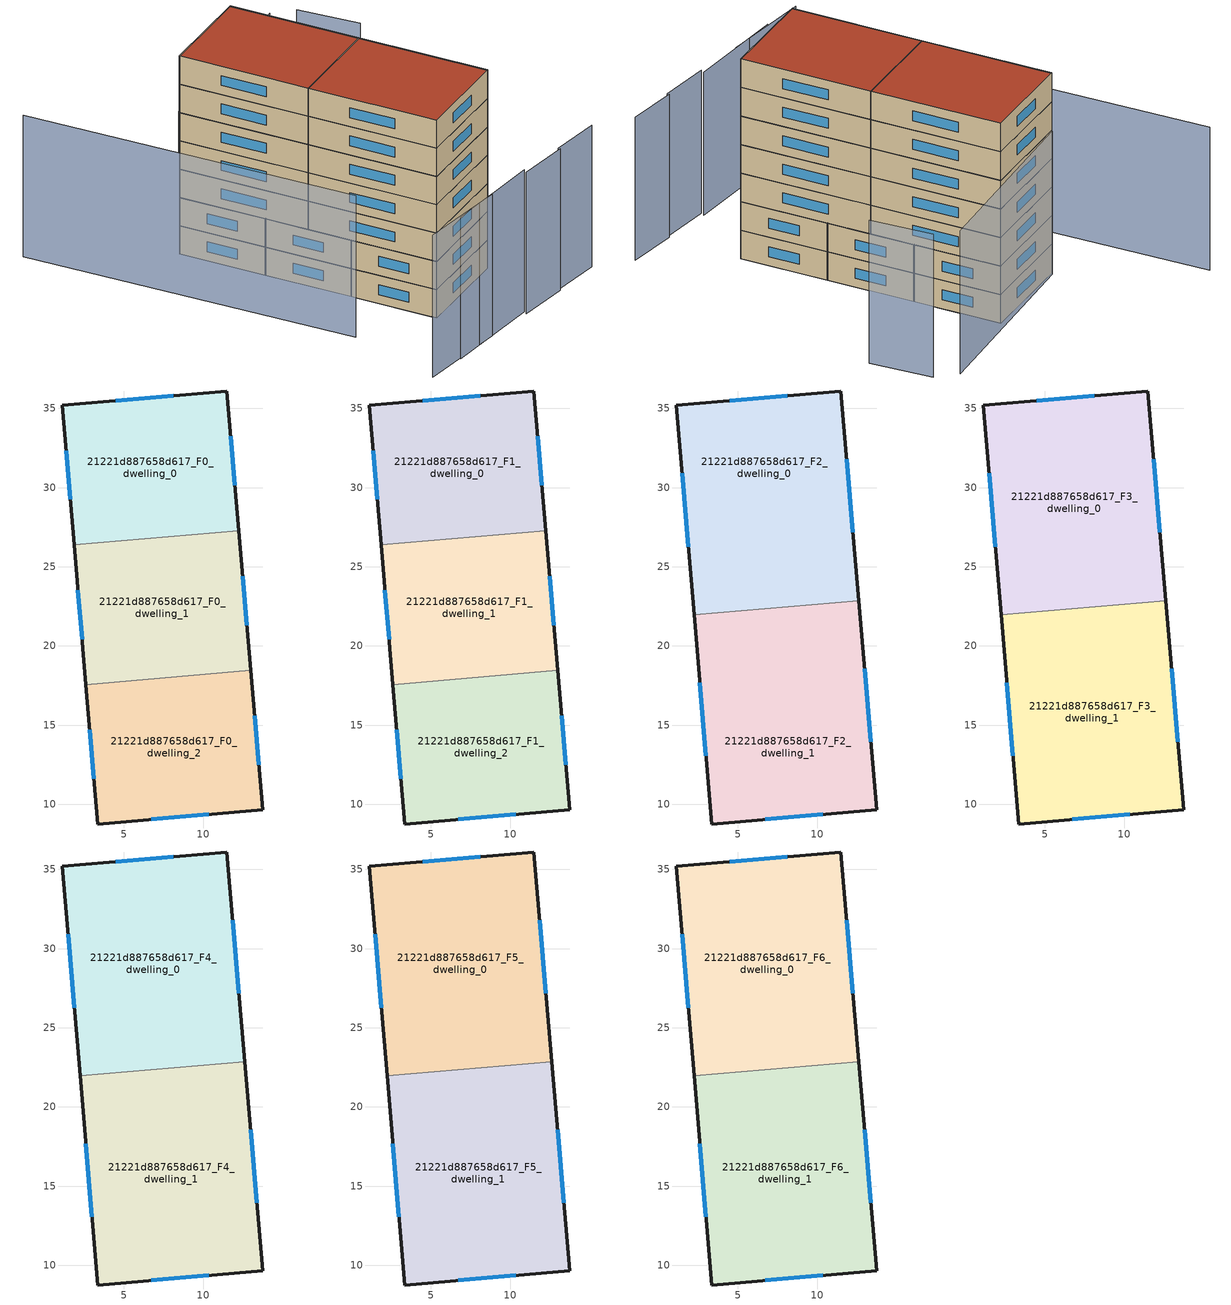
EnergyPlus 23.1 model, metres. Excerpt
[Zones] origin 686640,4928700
21221d887658d617_F0_dwelling_0
 floor ground (EU_floor_Construction): 12.25,27.27 11.49,36.09 1.12,35.2 1.87,26.38 z0
 wall outside (EU_wall_Construction): 1.87,26.38 1.12,35.2 11.49,36.09 12.25,27.27 z0:3
 wall to 21221d887658d617_F0_dwelling_1 (EU_wall_Construction): 12.25,27.27 1.87,26.38 z0:3
 window (EU_Window_Construction): 4.49,35.49 8.12,35.8 / 11.74,33.22 12,30.14 / 1.62,29.25 1.36,32.33 z0.98:2.02
21221d887658d617_F0_dwelling_1
 floor ground (EU_floor_Construction): 13.01,18.46 12.25,27.27 1.87,26.38 2.61,17.56 z0
 wall outside (EU_wall_Construction): 12.25,27.27 13.01,18.46 / 2.61,17.56 1.87,26.38 z0:3
 wall to 21221d887658d617_F0_dwelling_2 (EU_wall_Construction): 13.01,18.46 2.61,17.56 z0:3
 window (EU_Window_Construction): 12.5,24.4 12.76,21.32 / 2.37,20.43 2.11,23.51 z0.98:2.02
21221d887658d617_F0_dwelling_2
 floor ground (EU_floor_Construction): 13.76,9.65 13.01,18.46 2.61,17.56 3.35,8.76 z0
 wall outside (EU_wall_Construction): 13.01,18.46 13.76,9.65 3.35,8.76 2.61,17.56 z0:3
 window (EU_Window_Construction): 13.25,15.59 13.52,12.52 / 10.38,9.36 6.74,9.05 / 3.11,11.63 2.85,14.7 z0.98:2.02
21221d887658d617_F1_dwelling_0
 floor to 21221d887658d617_F0_dwelling_0 (EU_floor_Construction): 12.25,27.27 11.49,36.09 1.12,35.2 1.87,26.38 z3
 wall outside (EU_wall_Construction): 1.87,26.38 1.12,35.2 11.49,36.09 12.25,27.27 z3:6
 wall to 21221d887658d617_F1_dwelling_1 (EU_wall_Construction): 12.25,27.27 1.87,26.38 z3:6
 window (EU_Window_Construction): 4.49,35.49 8.12,35.8 / 11.74,33.22 12,30.14 / 1.62,29.25 1.36,32.33 z3.98:5.02
21221d887658d617_F1_dwelling_1
 floor to 21221d887658d617_F0_dwelling_1 (EU_floor_Construction): 13.01,18.46 12.25,27.27 1.87,26.38 2.61,17.56 z3
 wall outside (EU_wall_Construction): 12.25,27.27 13.01,18.46 / 2.61,17.56 1.87,26.38 z3:6
 wall to 21221d887658d617_F1_dwelling_2 (EU_wall_Construction): 13.01,18.46 2.61,17.56 z3:6
 window (EU_Window_Construction): 12.5,24.4 12.76,21.32 / 2.37,20.43 2.11,23.51 z3.98:5.02
21221d887658d617_F1_dwelling_2
 floor to 21221d887658d617_F0_dwelling_2 (EU_floor_Construction): 13.76,9.65 13.01,18.46 2.61,17.56 3.35,8.76 z3
 wall outside (EU_wall_Construction): 13.01,18.46 13.76,9.65 3.35,8.76 2.61,17.56 z3:6
 window (EU_Window_Construction): 13.25,15.59 13.52,12.52 / 10.38,9.36 6.74,9.05 / 3.11,11.63 2.85,14.7 z3.98:5.02
21221d887658d617_F2_dwelling_0
 floor to 21221d887658d617_F1_dwelling_0 (EU_floor_Construction): 12.25,27.27 11.49,36.09 1.12,35.2 1.87,26.38 z6
 floor to 21221d887658d617_F1_dwelling_1 (EU_floor_Construction): 12.63,22.86 12.25,27.27 1.87,26.38 2.24,21.97 z6
 wall outside (EU_wall_Construction): 2.24,21.97 1.12,35.2 11.49,36.09 12.63,22.86 z6:9
 wall to 21221d887658d617_F2_dwelling_1 (EU_wall_Construction): 12.63,22.86 2.24,21.97 z6:9
 window (EU_Window_Construction): 4.49,35.49 8.12,35.8 / 11.86,31.79 12.26,27.16 / 1.88,26.27 1.48,30.9 z6.98:8.02
21221d887658d617_F2_dwelling_1
 floor to 21221d887658d617_F1_dwelling_1 (EU_floor_Construction): 13.01,18.46 12.63,22.86 2.24,21.97 2.61,17.56 z6
 floor to 21221d887658d617_F1_dwelling_2 (EU_floor_Construction): 13.76,9.65 13.01,18.46 2.61,17.56 3.35,8.76 z6
 wall outside (EU_wall_Construction): 12.63,22.86 13.76,9.65 3.35,8.76 2.24,21.97 z6:9
 window (EU_Window_Construction): 13,18.57 13.39,13.95 / 10.38,9.36 6.74,9.05 / 2.99,13.06 2.6,17.67 z6.98:8.02
21221d887658d617_F3_dwelling_0
 floor to 21221d887658d617_F2_dwelling_0 (EU_floor_Construction): 12.63,22.86 11.49,36.09 1.12,35.2 2.24,21.97 z9
 wall outside (EU_wall_Construction): 2.24,21.97 1.12,35.2 11.49,36.09 12.63,22.86 z9:12
 wall to 21221d887658d617_F3_dwelling_1 (EU_wall_Construction): 12.63,22.86 2.24,21.97 z9:12
 window (EU_Window_Construction): 4.49,35.49 8.12,35.8 / 11.86,31.79 12.26,27.16 / 1.88,26.27 1.48,30.9 z9.98:11.02
21221d887658d617_F3_dwelling_1
 floor to 21221d887658d617_F2_dwelling_1 (EU_floor_Construction): 13.76,9.65 12.63,22.86 2.24,21.97 3.35,8.76 z9
 wall outside (EU_wall_Construction): 12.63,22.86 13.76,9.65 3.35,8.76 2.24,21.97 z9:12
 window (EU_Window_Construction): 13,18.57 13.39,13.95 / 10.38,9.36 6.74,9.05 / 2.99,13.06 2.6,17.67 z9.98:11.02
21221d887658d617_F4_dwelling_0
 floor to 21221d887658d617_F3_dwelling_0 (EU_floor_Construction): 12.63,22.86 11.49,36.09 1.12,35.2 2.24,21.97 z12
 wall outside (EU_wall_Construction): 2.24,21.97 1.12,35.2 11.49,36.09 12.63,22.86 z12:15
 wall to 21221d887658d617_F4_dwelling_1 (EU_wall_Construction): 12.63,22.86 2.24,21.97 z12:15
 window (EU_Window_Construction): 4.49,35.49 8.12,35.8 / 11.86,31.79 12.26,27.16 / 1.88,26.27 1.48,30.9 z12.98:14.02
21221d887658d617_F4_dwelling_1
 floor to 21221d887658d617_F3_dwelling_1 (EU_floor_Construction): 13.76,9.65 12.63,22.86 2.24,21.97 3.35,8.76 z12
 wall outside (EU_wall_Construction): 12.63,22.86 13.76,9.65 3.35,8.76 2.24,21.97 z12:15
 window (EU_Window_Construction): 13,18.57 13.39,13.95 / 10.38,9.36 6.74,9.05 / 2.99,13.06 2.6,17.67 z12.98:14.02
21221d887658d617_F5_dwelling_0
 floor to 21221d887658d617_F4_dwelling_0 (EU_floor_Construction): 12.63,22.86 11.49,36.09 1.12,35.2 2.24,21.97 z15
 wall outside (EU_wall_Construction): 2.24,21.97 1.12,35.2 11.49,36.09 12.63,22.86 z15:18
 wall to 21221d887658d617_F5_dwelling_1 (EU_wall_Construction): 12.63,22.86 2.24,21.97 z15:18
 window (EU_Window_Construction): 4.49,35.49 8.12,35.8 / 11.86,31.79 12.26,27.16 / 1.88,26.27 1.48,30.9 z15.98:17.02
21221d887658d617_F5_dwelling_1
 floor to 21221d887658d617_F4_dwelling_1 (EU_floor_Construction): 13.76,9.65 12.63,22.86 2.24,21.97 3.35,8.76 z15
 wall outside (EU_wall_Construction): 12.63,22.86 13.76,9.65 3.35,8.76 2.24,21.97 z15:18
 window (EU_Window_Construction): 13,18.57 13.39,13.95 / 10.38,9.36 6.74,9.05 / 2.99,13.06 2.6,17.67 z15.98:17.02
21221d887658d617_F6_dwelling_0
 floor to 21221d887658d617_F5_dwelling_0 (EU_floor_Construction): 12.63,22.86 11.49,36.09 1.12,35.2 2.24,21.97 z18
 wall outside (EU_wall_Construction): 2.24,21.97 1.12,35.2 11.49,36.09 12.63,22.86 z18:21
 wall to 21221d887658d617_F6_dwelling_1 (EU_wall_Construction): 12.63,22.86 2.24,21.97 z18:21
 window (EU_Window_Construction): 4.49,35.49 8.12,35.8 / 11.86,31.79 12.26,27.16 / 1.88,26.27 1.48,30.9 z18.98:20.02
 roof outside (EU_roof_Construction): 11.49,36.09 12.63,22.86 2.24,21.97 1.12,35.2 z21
21221d887658d617_F6_dwelling_1
 floor to 21221d887658d617_F5_dwelling_1 (EU_floor_Construction): 13.76,9.65 12.63,22.86 2.24,21.97 3.35,8.76 z18
 wall outside (EU_wall_Construction): 12.63,22.86 13.76,9.65 3.35,8.76 2.24,21.97 z18:21
 window (EU_Window_Construction): 13,18.57 13.39,13.95 / 10.38,9.36 6.74,9.05 / 2.99,13.06 2.6,17.67 z18.98:20.02
 roof outside (EU_roof_Construction): 12.63,22.86 13.76,9.65 3.35,8.76 2.24,21.97 z21
shading: 13.76,2.01 19.01,1.6 / 8.41,2.17 13.74,1.79 / -1.92,2.95 8.63,2.56 / -6.16,3.33 3.28,2.69 / -6.85,47.19 -3.58,13.26 / 21.29,37.79 1.3,35.36 / 24.02,29.73 23.12,36 z0:15
[Building]
EU S2 Campaign: North Axis=0; Terrain=City; Solar Distribution=FullExterior
[Site:Location]
Bologna: Latitude=44.5; Longitude=11.25; Time Zone=1; Elevation=37
[SizingPeriod:WeatherFileDays]
AnnualSizingPeriod: Begin Month=1; Begin Day of Month=1; End Month=12; End Day of Month=31; Day of Week for Start Day=Monday; Use Weather File Daylight Saving Period=No; Use Weather File Rain and Snow Indicators=No
[MATERIAL]
EU_InternalMass_Material: Roughness=MediumRough; Thickness=0.1; Conductivity=1; Density=1800; Specific Heat=900; Thermal Absorptance=0.9; Solar Absorptance=0.7; Visible Absorptance=0.7
[MATERIAL:NOMASS] Roughness=MediumRough; Thermal Absorptance=0.9; Solar Absorptance=0.7; Visible Absorptance=0.7
Name | Thermal Resistance
EU_wall_NoMass | 0.905828
EU_roof_NoMass | 0.37593
EU_floor_NoMass | 0.67114
[WINDOWMATERIAL:SIMPLEGLAZINGSYSTEM]
EU_Window_SimpleGlazing: UFactor=4.52486; Solar Heat Gain Coefficient=0.85; Visible Transmittance=0.85
[CONSTRUCTION]
EU_wall_Construction: EU_wall_NoMass
EU_roof_Construction: EU_roof_NoMass
EU_floor_Construction: EU_floor_NoMass
EU_InternalMass_Construction: EU_InternalMass_Material
EU_Window_Construction: EU_Window_SimpleGlazing
[ZONE] Type=1; Multiplier=1; Ceiling Height=autocalculate; Floor Area=autocalculate; Part of Total Floor Area=Yes
Name | Volume
21221d887658d617_F0_dwelling_0; 21221d887658d617_F1_dwelling_0; 21221d887658d617_F0_dwelling_2; 21221d887658d617_F1_dwelling_2 | 276.707
21221d887658d617_F2_dwelling_0; 21221d887658d617_F3_dwelling_0; 21221d887658d617_F4_dwelling_0; 21221d887658d617_F5_dwelling_0; 21221d887658d617_F6_dwelling_0 | 415.069
21221d887658d617_F0_dwelling_1; 21221d887658d617_F1_dwelling_1 | 276.697
21221d887658d617_F2_dwelling_1; 21221d887658d617_F3_dwelling_1; 21221d887658d617_F4_dwelling_1; 21221d887658d617_F5_dwelling_1; 21221d887658d617_F6_dwelling_1 | 415.055
[INTERNALMASS] Construction=EU_InternalMass_Construction
Name | Zone or ZoneList | Surface Area
21221d887658d617_F0_dwelling_0_EU_InternalMass | 21221d887658d617_F0_dwelling_0 | 92.2357
21221d887658d617_F0_dwelling_1_EU_InternalMass | 21221d887658d617_F0_dwelling_1 | 92.2321
21221d887658d617_F0_dwelling_2_EU_InternalMass | 21221d887658d617_F0_dwelling_2 | 92.2353
21221d887658d617_F1_dwelling_0_EU_InternalMass | 21221d887658d617_F1_dwelling_0 | 92.2357
21221d887658d617_F1_dwelling_1_EU_InternalMass | 21221d887658d617_F1_dwelling_1 | 92.2321
21221d887658d617_F1_dwelling_2_EU_InternalMass | 21221d887658d617_F1_dwelling_2 | 92.2353
21221d887658d617_F2_dwelling_0_EU_InternalMass | 21221d887658d617_F2_dwelling_0 | 138.356
21221d887658d617_F2_dwelling_1_EU_InternalMass | 21221d887658d617_F2_dwelling_1 | 138.352
21221d887658d617_F3_dwelling_0_EU_InternalMass | 21221d887658d617_F3_dwelling_0 | 138.356
21221d887658d617_F3_dwelling_1_EU_InternalMass | 21221d887658d617_F3_dwelling_1 | 138.352
21221d887658d617_F4_dwelling_0_EU_InternalMass | 21221d887658d617_F4_dwelling_0 | 138.356
21221d887658d617_F4_dwelling_1_EU_InternalMass | 21221d887658d617_F4_dwelling_1 | 138.352
21221d887658d617_F5_dwelling_0_EU_InternalMass | 21221d887658d617_F5_dwelling_0 | 138.356
21221d887658d617_F5_dwelling_1_EU_InternalMass | 21221d887658d617_F5_dwelling_1 | 138.352
21221d887658d617_F6_dwelling_0_EU_InternalMass | 21221d887658d617_F6_dwelling_0 | 138.356
21221d887658d617_F6_dwelling_1_EU_InternalMass | 21221d887658d617_F6_dwelling_1 | 138.352
[OTHEREQUIPMENT] Fuel Type=Electricity; Design Level Calculation Method=Watts/Area; Power per Zone Floor Area=1; Fraction Latent=0; Fraction Radiant=0; Fraction Lost=0; Carbon Dioxide Generation Rate=0; EndUse Subcategory=EU_Step8_InternalGains
Name | Zone or ZoneList or Space or SpaceList | Schedule
EU_Step8_InternalGain_21221d887658d617_F0_dwelling_0_f000 | 21221d887658d617_F0_dwelling_0 | EU_Step8_GainSchedule_21221d887658d617_F0_dwelling_0_f000
EU_Step8_InternalGain_21221d887658d617_F0_dwelling_1_f000 | 21221d887658d617_F0_dwelling_1 | EU_Step8_GainSchedule_21221d887658d617_F0_dwelling_1_f000
EU_Step8_InternalGain_21221d887658d617_F0_dwelling_2_f000 | 21221d887658d617_F0_dwelling_2 | EU_Step8_GainSchedule_21221d887658d617_F0_dwelling_2_f000
EU_Step8_InternalGain_21221d887658d617_F1_dwelling_0_f000 | 21221d887658d617_F1_dwelling_0 | EU_Step8_GainSchedule_21221d887658d617_F1_dwelling_0_f000
EU_Step8_InternalGain_21221d887658d617_F1_dwelling_1_f000 | 21221d887658d617_F1_dwelling_1 | EU_Step8_GainSchedule_21221d887658d617_F1_dwelling_1_f000
EU_Step8_InternalGain_21221d887658d617_F1_dwelling_2_f000 | 21221d887658d617_F1_dwelling_2 | EU_Step8_GainSchedule_21221d887658d617_F1_dwelling_2_f000
EU_Step8_InternalGain_21221d887658d617_F2_dwelling_0_f000 | 21221d887658d617_F2_dwelling_0 | EU_Step8_GainSchedule_21221d887658d617_F2_dwelling_0_f000
EU_Step8_InternalGain_21221d887658d617_F2_dwelling_1_f000 | 21221d887658d617_F2_dwelling_1 | EU_Step8_GainSchedule_21221d887658d617_F2_dwelling_1_f000
EU_Step8_InternalGain_21221d887658d617_F3_dwelling_0_f000 | 21221d887658d617_F3_dwelling_0 | EU_Step8_GainSchedule_21221d887658d617_F3_dwelling_0_f000
EU_Step8_InternalGain_21221d887658d617_F3_dwelling_1_f000 | 21221d887658d617_F3_dwelling_1 | EU_Step8_GainSchedule_21221d887658d617_F3_dwelling_1_f000
EU_Step8_InternalGain_21221d887658d617_F4_dwelling_0_f000 | 21221d887658d617_F4_dwelling_0 | EU_Step8_GainSchedule_21221d887658d617_F4_dwelling_0_f000
EU_Step8_InternalGain_21221d887658d617_F4_dwelling_1_f000 | 21221d887658d617_F4_dwelling_1 | EU_Step8_GainSchedule_21221d887658d617_F4_dwelling_1_f000
EU_Step8_InternalGain_21221d887658d617_F5_dwelling_0_f000 | 21221d887658d617_F5_dwelling_0 | EU_Step8_GainSchedule_21221d887658d617_F5_dwelling_0_f000
EU_Step8_InternalGain_21221d887658d617_F5_dwelling_1_f000 | 21221d887658d617_F5_dwelling_1 | EU_Step8_GainSchedule_21221d887658d617_F5_dwelling_1_f000
EU_Step8_InternalGain_21221d887658d617_F6_dwelling_0_f000 | 21221d887658d617_F6_dwelling_0 | EU_Step8_GainSchedule_21221d887658d617_F6_dwelling_0_f000
EU_Step8_InternalGain_21221d887658d617_F6_dwelling_1_f000 | 21221d887658d617_F6_dwelling_1 | EU_Step8_GainSchedule_21221d887658d617_F6_dwelling_1_f000
[ZONEVENTILATION:DESIGNFLOWRATE] Schedule=EU_AlwaysOn; Design Flow Rate Calculation Method=AirChanges/Hour; Air Changes per Hour=0.73129; Ventilation Type=Natural; Fan Pressure Rise=0; Fan Total Efficiency=1; Constant Term Coefficient=1; Temperature Term Coefficient=0; Velocity Term Coefficient=0; Velocity Squared Term Coefficient=0; Minimum Indoor Temperature=-100; Maximum Indoor Temperature=100; Delta Temperature=-100; Minimum Outdoor Temperature=-100; Maximum Outdoor Temperature=100; Maximum Wind Speed=40
Name | Zone or ZoneList or Space or SpaceList
EU_ConstantAir_21221d887658d617_F0_dwelling_0 | 21221d887658d617_F0_dwelling_0
EU_ConstantAir_21221d887658d617_F0_dwelling_1 | 21221d887658d617_F0_dwelling_1
EU_ConstantAir_21221d887658d617_F0_dwelling_2 | 21221d887658d617_F0_dwelling_2
EU_ConstantAir_21221d887658d617_F1_dwelling_0 | 21221d887658d617_F1_dwelling_0
EU_ConstantAir_21221d887658d617_F1_dwelling_1 | 21221d887658d617_F1_dwelling_1
EU_ConstantAir_21221d887658d617_F1_dwelling_2 | 21221d887658d617_F1_dwelling_2
EU_ConstantAir_21221d887658d617_F2_dwelling_0 | 21221d887658d617_F2_dwelling_0
EU_ConstantAir_21221d887658d617_F2_dwelling_1 | 21221d887658d617_F2_dwelling_1
EU_ConstantAir_21221d887658d617_F3_dwelling_0 | 21221d887658d617_F3_dwelling_0
EU_ConstantAir_21221d887658d617_F3_dwelling_1 | 21221d887658d617_F3_dwelling_1
EU_ConstantAir_21221d887658d617_F4_dwelling_0 | 21221d887658d617_F4_dwelling_0
EU_ConstantAir_21221d887658d617_F4_dwelling_1 | 21221d887658d617_F4_dwelling_1
EU_ConstantAir_21221d887658d617_F5_dwelling_0 | 21221d887658d617_F5_dwelling_0
EU_ConstantAir_21221d887658d617_F5_dwelling_1 | 21221d887658d617_F5_dwelling_1
EU_ConstantAir_21221d887658d617_F6_dwelling_0 | 21221d887658d617_F6_dwelling_0
EU_ConstantAir_21221d887658d617_F6_dwelling_1 | 21221d887658d617_F6_dwelling_1
[HVACTEMPLATE:THERMOSTAT] Constant Heating Setpoint=20; Constant Cooling Setpoint=50
EU_HeatOnly_21221d887658d617_F0_dwelling_0; EU_HeatOnly_21221d887658d617_F0_dwelling_1; EU_HeatOnly_21221d887658d617_F0_dwelling_2; EU_HeatOnly_21221d887658d617_F1_dwelling_0; EU_HeatOnly_21221d887658d617_F1_dwelling_1; EU_HeatOnly_21221d887658d617_F1_dwelling_2; EU_HeatOnly_21221d887658d617_F2_dwelling_0; EU_HeatOnly_21221d887658d617_F2_dwelling_1; EU_HeatOnly_21221d887658d617_F3_dwelling_0; EU_HeatOnly_21221d887658d617_F3_dwelling_1; EU_HeatOnly_21221d887658d617_F4_dwelling_0; EU_HeatOnly_21221d887658d617_F4_dwelling_1; EU_HeatOnly_21221d887658d617_F5_dwelling_0; EU_HeatOnly_21221d887658d617_F5_dwelling_1; EU_HeatOnly_21221d887658d617_F6_dwelling_0; EU_HeatOnly_21221d887658d617_F6_dwelling_1
[HVACTEMPLATE:ZONE:IDEALLOADSAIRSYSTEM] System Availability Schedule=EU_AlwaysOn; Maximum Heating Supply Air Temperature=50; Minimum Cooling Supply Air Temperature=13; Maximum Heating Supply Air Humidity Ratio=0.0156; Minimum Cooling Supply Air Humidity Ratio=0.0077; Heating Limit=NoLimit; Cooling Limit=NoLimit; Heating Availability Schedule=EU_AlwaysOn; Cooling Availability Schedule=EU_CoolingOff; Dehumidification Control Type=ConstantSensibleHeatRatio; Cooling Sensible Heat Ratio=0.7; Dehumidification Setpoint=60; Humidification Control Type=None; Humidification Setpoint=30; Outdoor Air Method=None; Outdoor Air Flow Rate per Person=0.00944; Outdoor Air Flow Rate per Zone Floor Area=0; Outdoor Air Flow Rate per Zone=0; Demand Controlled Ventilation Type=None; Outdoor Air Economizer Type=NoEconomizer; Heat Recovery Type=None; Sensible Heat Recovery Effectiveness=0.7; Latent Heat Recovery Effectiveness=0.65
Name | Template Thermostat
21221d887658d617_F0_dwelling_0 | EU_HeatOnly_21221d887658d617_F0_dwelling_0
21221d887658d617_F0_dwelling_1 | EU_HeatOnly_21221d887658d617_F0_dwelling_1
21221d887658d617_F0_dwelling_2 | EU_HeatOnly_21221d887658d617_F0_dwelling_2
21221d887658d617_F1_dwelling_0 | EU_HeatOnly_21221d887658d617_F1_dwelling_0
21221d887658d617_F1_dwelling_1 | EU_HeatOnly_21221d887658d617_F1_dwelling_1
21221d887658d617_F1_dwelling_2 | EU_HeatOnly_21221d887658d617_F1_dwelling_2
21221d887658d617_F2_dwelling_0 | EU_HeatOnly_21221d887658d617_F2_dwelling_0
21221d887658d617_F2_dwelling_1 | EU_HeatOnly_21221d887658d617_F2_dwelling_1
21221d887658d617_F3_dwelling_0 | EU_HeatOnly_21221d887658d617_F3_dwelling_0
21221d887658d617_F3_dwelling_1 | EU_HeatOnly_21221d887658d617_F3_dwelling_1
21221d887658d617_F4_dwelling_0 | EU_HeatOnly_21221d887658d617_F4_dwelling_0
21221d887658d617_F4_dwelling_1 | EU_HeatOnly_21221d887658d617_F4_dwelling_1
21221d887658d617_F5_dwelling_0 | EU_HeatOnly_21221d887658d617_F5_dwelling_0
21221d887658d617_F5_dwelling_1 | EU_HeatOnly_21221d887658d617_F5_dwelling_1
21221d887658d617_F6_dwelling_0 | EU_HeatOnly_21221d887658d617_F6_dwelling_0
21221d887658d617_F6_dwelling_1 | EU_HeatOnly_21221d887658d617_F6_dwelling_1
[SIZING:ZONE] Zone Cooling Design Supply Air Temperature Input Method=SupplyAirTemperature; Zone Cooling Design Supply Air Temperature=13; Zone Heating Design Supply Air Temperature Input Method=SupplyAirTemperature; Zone Heating Design Supply Air Temperature=50; Zone Cooling Design Supply Air Humidity Ratio=0.008; Zone Heating Design Supply Air Humidity Ratio=0.008; Cooling Design Air Flow Method=DesignDay; Cooling Design Air Flow Rate=0; Cooling Minimum Air Flow per Zone Floor Area=0.000762; Cooling Minimum Air Flow=0; Cooling Minimum Air Flow Fraction=0.2; Heating Design Air Flow Method=DesignDay; Heating Design Air Flow Rate=0; Heating Maximum Air Flow per Zone Floor Area=0.002032; Heating Maximum Air Flow=0.141576; Heating Maximum Air Flow Fraction=0.3; Account for Dedicated Outdoor Air System=No; Dedicated Outdoor Air System Control Strategy=NeutralSupplyAir; Dedicated Outdoor Air Low Setpoint Temperature for Design=autosize; Dedicated Outdoor Air High Setpoint Temperature for Design=autosize; Zone Load Sizing Method=Sensible Load Only No Latent Load; Zone Latent Cooling Design Supply Air Humidity Ratio Input Method=HumidityRatioDifference; Zone Cooling Design Supply Air Humidity Ratio Difference=0.005; Zone Latent Heating Design Supply Air Humidity Ratio Input Method=HumidityRatioDifference; Zone Humidification Design Supply Air Humidity Ratio Difference=0.005
21221d887658d617_F0_dwelling_0; 21221d887658d617_F0_dwelling_1; 21221d887658d617_F0_dwelling_2; 21221d887658d617_F1_dwelling_0; 21221d887658d617_F1_dwelling_1; 21221d887658d617_F1_dwelling_2; 21221d887658d617_F2_dwelling_0; 21221d887658d617_F2_dwelling_1; 21221d887658d617_F3_dwelling_0; 21221d887658d617_F3_dwelling_1; 21221d887658d617_F4_dwelling_0; 21221d887658d617_F4_dwelling_1; 21221d887658d617_F5_dwelling_0; 21221d887658d617_F5_dwelling_1; 21221d887658d617_F6_dwelling_0; 21221d887658d617_F6_dwelling_1
[SCHEDULE:CONSTANT]
Name | Hourly Value
EU_AlwaysOn | 1
EU_CoolingOff | 0
[SCHEDULE:FILE] Column Number=1; Rows to Skip at Top=0; Number of Hours of Data=8760; Column Separator=Comma; Interpolate to Timestep=No; Minutes per Item=60; Adjust Schedule for Daylight Savings=Yes
Name | File
EU_Step8_GainSchedule_21221d887658d617_F0_dwelling_0_f000 | ../../schedules/21221d887658d617/21221d887658d617_F0_dwelling_0_f000_gain.csv
EU_Step8_GainSchedule_21221d887658d617_F0_dwelling_1_f000 | ../../schedules/21221d887658d617/21221d887658d617_F0_dwelling_1_f000_gain.csv
EU_Step8_GainSchedule_21221d887658d617_F0_dwelling_2_f000 | ../../schedules/21221d887658d617/21221d887658d617_F0_dwelling_2_f000_gain.csv
EU_Step8_GainSchedule_21221d887658d617_F1_dwelling_0_f000 | ../../schedules/21221d887658d617/21221d887658d617_F1_dwelling_0_f000_gain.csv
EU_Step8_GainSchedule_21221d887658d617_F1_dwelling_1_f000 | ../../schedules/21221d887658d617/21221d887658d617_F1_dwelling_1_f000_gain.csv
EU_Step8_GainSchedule_21221d887658d617_F1_dwelling_2_f000 | ../../schedules/21221d887658d617/21221d887658d617_F1_dwelling_2_f000_gain.csv
EU_Step8_GainSchedule_21221d887658d617_F2_dwelling_0_f000 | ../../schedules/21221d887658d617/21221d887658d617_F2_dwelling_0_f000_gain.csv
EU_Step8_GainSchedule_21221d887658d617_F2_dwelling_1_f000 | ../../schedules/21221d887658d617/21221d887658d617_F2_dwelling_1_f000_gain.csv
EU_Step8_GainSchedule_21221d887658d617_F3_dwelling_0_f000 | ../../schedules/21221d887658d617/21221d887658d617_F3_dwelling_0_f000_gain.csv
EU_Step8_GainSchedule_21221d887658d617_F3_dwelling_1_f000 | ../../schedules/21221d887658d617/21221d887658d617_F3_dwelling_1_f000_gain.csv
EU_Step8_GainSchedule_21221d887658d617_F4_dwelling_0_f000 | ../../schedules/21221d887658d617/21221d887658d617_F4_dwelling_0_f000_gain.csv
EU_Step8_GainSchedule_21221d887658d617_F4_dwelling_1_f000 | ../../schedules/21221d887658d617/21221d887658d617_F4_dwelling_1_f000_gain.csv
EU_Step8_GainSchedule_21221d887658d617_F5_dwelling_0_f000 | ../../schedules/21221d887658d617/21221d887658d617_F5_dwelling_0_f000_gain.csv
EU_Step8_GainSchedule_21221d887658d617_F5_dwelling_1_f000 | ../../schedules/21221d887658d617/21221d887658d617_F5_dwelling_1_f000_gain.csv
EU_Step8_GainSchedule_21221d887658d617_F6_dwelling_0_f000 | ../../schedules/21221d887658d617/21221d887658d617_F6_dwelling_0_f000_gain.csv
EU_Step8_GainSchedule_21221d887658d617_F6_dwelling_1_f000 | ../../schedules/21221d887658d617/21221d887658d617_F6_dwelling_1_f000_gain.csv
